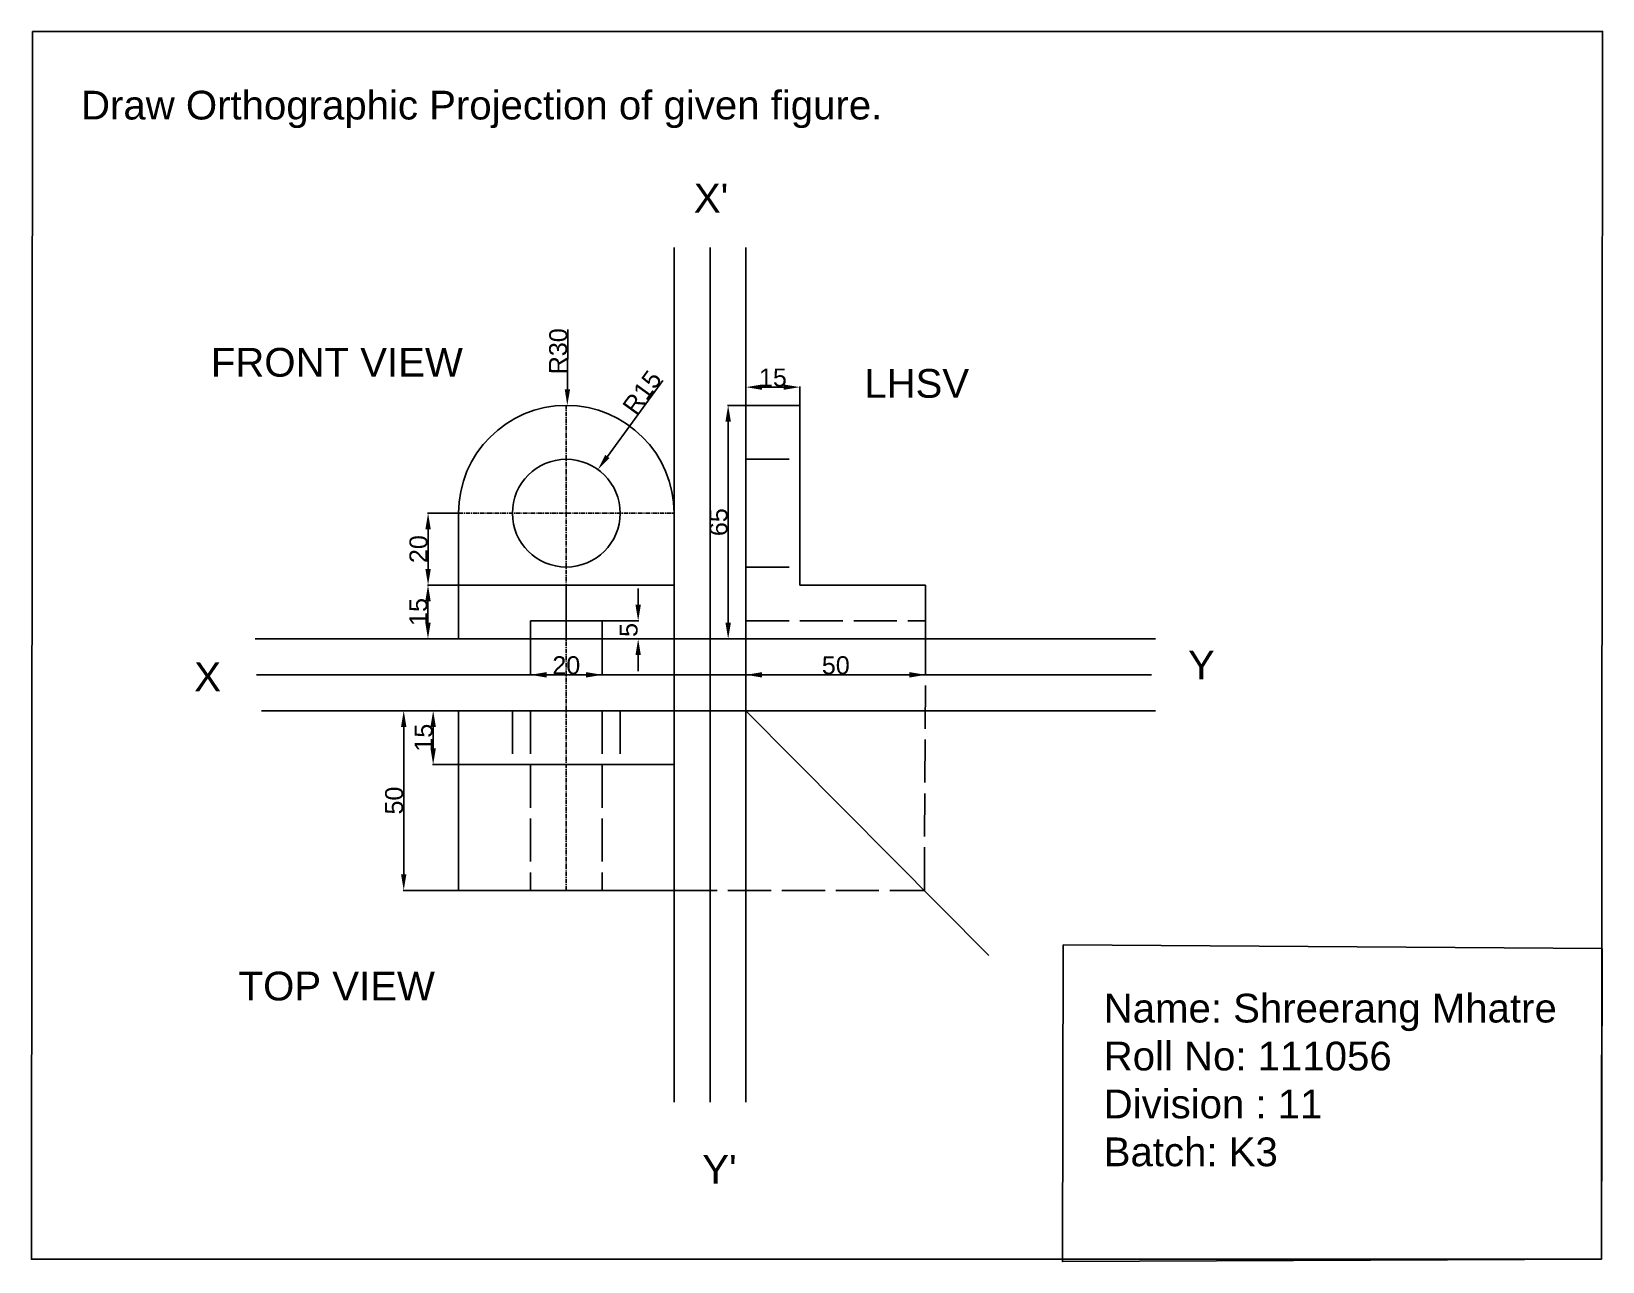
# Model space of a CAD drawing. Header units: inches. Extents: x -63 to 375, y -32 to 310.
import ezdxf

# ---------------------------------------------------------------- set-up
doc = ezdxf.new("R2010")
doc.units = ezdxf.units.IN
doc.header["$MEASUREMENT"] = 0
doc.linetypes.add('ACAD_ISO02W100', pattern=[15, 12, -3])
doc.linetypes.add('CENTER', pattern=[2, 1.25, -0.25, 0.25, -0.25])
doc.styles.get("Standard").update_dxf_attribs({"font": 'arial.ttf'})
doc.dimstyles.get("Standard").update_dxf_attribs({"dimtxt": 5, "dimasz": 4.5, "dimexe": 0.18, "dimexo": 0.0625, "dimgap": 0.09, "dimtad": 1, "dimdec": 0, "dimrnd": 0.0005, "dimzin": 0, "dimdsep": 46, "dimtxsty": 'Standard', "dimcen": 0.09, "dimadec": 0, "dimazin": 0, "dimtfac": 1, "dimtdec": 0, "dimtofl": 0, "dimtmove": 1, "dimatfit": 3, "dimfxl": 1, "dimtolj": 1, "dimtzin": 0, "dimarcsym": 0})

# ---------------------------------------------------------------- blocks, each defined once
blk = doc.blocks.new('*D1')
at = {"color": 0, "linetype": 'ACAD_ISO02W100', "lineweight": -2, "transparency": 16777216}
for p, q in [((56.14, 156.25), (47.53, 156.25)), ((47.71, 145.75), (47.71, 151.75)), ((56.14, 141.25), (47.53, 141.25))]:
    blk.add_line(p, q, dxfattribs=at)
at = {"color": 0, "linetype": 'ACAD_ISO02W100', "transparency": 16777216}
for points in [[(46.96, 151.75), (48.46, 151.75), (47.71, 156.25)], [(46.96, 145.75), (48.46, 145.75), (47.71, 141.25)]]:
    blk.add_solid(points, dxfattribs=at)
at = {"layer": 'Defpoints', "color": 0, "linetype": 'ACAD_ISO02W100', "transparency": 16777216}
for p in [(47.71, 156.25), (56.2, 156.25), (56.2, 141.25)]:
    blk.add_point(p, dxfattribs=at)
at = {"color": 0, "linetype": 'ACAD_ISO02W100', "transparency": 16777216, "insert": (45.06, 148.75), "char_height": 5, "attachment_point": 5, "rotation": 90}
blk.add_mtext('\\A1;15', dxfattribs=at)
blk = doc.blocks.new('*D2')
at = {"color": 0, "linetype": 'ACAD_ISO02W100', "lineweight": -2, "transparency": 16777216}
for p, q in [((56.14, 176.25), (47.56, 176.25)), ((47.74, 171.75), (47.74, 160.75)), ((56.14, 156.25), (47.56, 156.25))]:
    blk.add_line(p, q, dxfattribs=at)
at = {"color": 0, "linetype": 'ACAD_ISO02W100', "transparency": 16777216}
for points in [[(46.99, 171.75), (48.49, 171.75), (47.74, 176.25)], [(46.99, 160.75), (48.49, 160.75), (47.74, 156.25)]]:
    blk.add_solid(points, dxfattribs=at)
at = {"layer": 'Defpoints', "color": 0, "linetype": 'ACAD_ISO02W100', "transparency": 16777216}
for p in [(56.2, 176.25), (47.74, 156.25), (56.2, 156.25)]:
    blk.add_point(p, dxfattribs=at)
at = {"color": 0, "linetype": 'ACAD_ISO02W100', "transparency": 16777216, "insert": (45.09, 166.25), "char_height": 5, "attachment_point": 5, "rotation": 90}
blk.add_mtext('\\A1;20', dxfattribs=at)
blk = doc.blocks.new('*D3')
at = {"color": 0, "linetype": 'ACAD_ISO02W100', "lineweight": -2, "transparency": 16777216}
for p, q in [((76.2, 141.19), (76.2, 131.07)), ((96.2, 141.19), (96.2, 131.07)), ((80.7, 131.25), (91.7, 131.25))]:
    blk.add_line(p, q, dxfattribs=at)
at = {"color": 0, "linetype": 'ACAD_ISO02W100', "transparency": 16777216}
for points in [[(80.7, 132), (80.7, 130.5), (76.2, 131.25)], [(91.7, 132), (91.7, 130.5), (96.2, 131.25)]]:
    blk.add_solid(points, dxfattribs=at)
at = {"layer": 'Defpoints', "color": 0, "linetype": 'ACAD_ISO02W100', "transparency": 16777216}
for p in [(76.2, 141.25), (96.2, 141.25), (96.2, 131.25)]:
    blk.add_point(p, dxfattribs=at)
at = {"color": 0, "linetype": 'ACAD_ISO02W100', "transparency": 16777216, "insert": (86.2, 133.89), "char_height": 5, "attachment_point": 5}
blk.add_mtext('\\A1;20', dxfattribs=at)
blk = doc.blocks.new('*D4')
at = {"color": 0, "linetype": 'ACAD_ISO02W100', "lineweight": -2, "transparency": 16777216}
for p, q in [((106.2, 150.75), (106.2, 155.25)), ((96.27, 146.25), (106.38, 146.25)), ((96.27, 141.25), (106.38, 141.25)), ((106.2, 136.75), (106.2, 132.25))]:
    blk.add_line(p, q, dxfattribs=at)
at = {"color": 0, "linetype": 'ACAD_ISO02W100', "transparency": 16777216}
for points in [[(105.45, 150.75), (106.95, 150.75), (106.2, 146.25)], [(105.45, 136.75), (106.95, 136.75), (106.2, 141.25)]]:
    blk.add_solid(points, dxfattribs=at)
at = {"layer": 'Defpoints', "color": 0, "linetype": 'ACAD_ISO02W100', "transparency": 16777216}
for p in [(96.2, 146.25), (96.2, 141.25), (106.2, 141.25)]:
    blk.add_point(p, dxfattribs=at)
at = {"color": 0, "linetype": 'ACAD_ISO02W100', "transparency": 16777216, "insert": (103.57, 143.75), "char_height": 5, "attachment_point": 5, "rotation": 90}
blk.add_mtext('\\A1;5', dxfattribs=at)
blk = doc.blocks.new('*D5')
at = {"color": 0, "linetype": 'ACAD_ISO02W100', "lineweight": -2, "transparency": 16777216}
for p, q in [((136.2, 141.19), (136.2, 131.07)), ((186.2, 141.19), (186.2, 131.07)), ((140.7, 131.25), (181.7, 131.25))]:
    blk.add_line(p, q, dxfattribs=at)
at = {"color": 0, "linetype": 'ACAD_ISO02W100', "transparency": 16777216}
for points in [[(140.7, 132), (140.7, 130.5), (136.2, 131.25)], [(181.7, 132), (181.7, 130.5), (186.2, 131.25)]]:
    blk.add_solid(points, dxfattribs=at)
at = {"layer": 'Defpoints', "color": 0, "linetype": 'ACAD_ISO02W100', "transparency": 16777216}
for p in [(136.2, 141.25), (186.2, 141.25), (186.2, 131.25)]:
    blk.add_point(p, dxfattribs=at)
at = {"color": 0, "linetype": 'ACAD_ISO02W100', "transparency": 16777216, "insert": (161.2, 133.89), "char_height": 5, "attachment_point": 5}
blk.add_mtext('\\A1;50', dxfattribs=at)
blk = doc.blocks.new('*D6')
at = {"color": 0, "linetype": 'ACAD_ISO02W100', "lineweight": -2, "transparency": 16777216}
for p, q in [((136.2, 206.31), (136.2, 211.52)), ((140.7, 211.34), (146.7, 211.34)), ((151.2, 206.31), (151.2, 211.52))]:
    blk.add_line(p, q, dxfattribs=at)
at = {"color": 0, "linetype": 'ACAD_ISO02W100', "transparency": 16777216}
for points in [[(140.7, 212.09), (140.7, 210.59), (136.2, 211.34)], [(146.7, 212.09), (146.7, 210.59), (151.2, 211.34)]]:
    blk.add_solid(points, dxfattribs=at)
at = {"layer": 'Defpoints', "color": 0, "linetype": 'ACAD_ISO02W100', "transparency": 16777216}
for p in [(151.2, 211.34), (136.2, 206.25), (151.2, 206.25)]:
    blk.add_point(p, dxfattribs=at)
at = {"color": 0, "linetype": 'ACAD_ISO02W100', "transparency": 16777216, "insert": (143.7, 213.99), "char_height": 5, "attachment_point": 5}
blk.add_mtext('\\A1;15', dxfattribs=at)
blk = doc.blocks.new('*D8')
at = {"color": 0, "lineweight": -2, "transparency": 16777216}
for p, q in [((56.14, 121.25), (40.78, 121.25)), ((40.96, 116.75), (40.96, 75.75)), ((56.14, 71.25), (40.78, 71.25))]:
    blk.add_line(p, q, dxfattribs=at)
at = {"color": 0, "transparency": 16777216}
for points in [[(40.21, 116.75), (41.71, 116.75), (40.96, 121.25)], [(40.21, 75.75), (41.71, 75.75), (40.96, 71.25)]]:
    blk.add_solid(points, dxfattribs=at)
at = {"layer": 'Defpoints', "color": 0, "transparency": 16777216}
for p in [(56.2, 121.25), (40.96, 71.25), (56.2, 71.25)]:
    blk.add_point(p, dxfattribs=at)
at = {"color": 0, "transparency": 16777216, "insert": (38.32, 96.25), "char_height": 5, "attachment_point": 5, "rotation": 90}
blk.add_mtext('\\A1;50', dxfattribs=at)
blk = doc.blocks.new('*D9')
at = {"color": 0, "lineweight": -2, "transparency": 16777216}
for p, q in [((56.14, 121.25), (48.97, 121.25)), ((49.15, 116.75), (49.15, 110.75)), ((56.14, 106.25), (48.97, 106.25))]:
    blk.add_line(p, q, dxfattribs=at)
at = {"color": 0, "transparency": 16777216}
for points in [[(48.4, 116.75), (49.9, 116.75), (49.15, 121.25)], [(48.4, 110.75), (49.9, 110.75), (49.15, 106.25)]]:
    blk.add_solid(points, dxfattribs=at)
at = {"layer": 'Defpoints', "color": 0, "transparency": 16777216}
for p in [(56.2, 121.25), (49.15, 106.25), (56.2, 106.25)]:
    blk.add_point(p, dxfattribs=at)
at = {"color": 0, "transparency": 16777216, "insert": (46.51, 113.75), "char_height": 5, "attachment_point": 5, "rotation": 90}
blk.add_mtext('\\A1;15', dxfattribs=at)
blk = doc.blocks.new('*D10')
at = {"color": 0, "lineweight": -2, "transparency": 16777216}
for p, q in [((113.02, 213.24), (97.65, 192.04)), ((86.11, 176.25), (86.29, 176.25)), ((86.2, 176.16), (86.2, 176.34))]:
    blk.add_line(p, q, dxfattribs=at)
at = {"color": 0, "transparency": 16777216}
blk.add_solid([(97.04, 192.48), (98.25, 191.6), (95.01, 188.39)], dxfattribs=at)
at = {"layer": 'Defpoints', "color": 0, "transparency": 16777216}
for p in [(95.01, 188.39), (86.2, 176.25)]:
    blk.add_point(p, dxfattribs=at)
at = {"color": 0, "transparency": 16777216, "insert": (107.31, 209.87), "char_height": 5, "attachment_point": 5, "rotation": 54.063}
blk.add_mtext('\\A1;R15', dxfattribs=at)
blk = doc.blocks.new('*D11')
at = {"color": 0, "lineweight": -2, "transparency": 16777216}
for p, q in [((86.65, 227.36), (86.51, 210.75)), ((86.11, 176.25), (86.29, 176.25)), ((86.2, 176.16), (86.2, 176.34))]:
    blk.add_line(p, q, dxfattribs=at)
at = {"color": 0, "transparency": 16777216}
blk.add_solid([(85.76, 210.75), (87.26, 210.74), (86.47, 206.25)], dxfattribs=at)
at = {"layer": 'Defpoints', "color": 0, "transparency": 16777216}
for p in [(86.47, 206.25), (86.2, 176.25)]:
    blk.add_point(p, dxfattribs=at)
at = {"color": 0, "transparency": 16777216, "insert": (83.95, 221.33), "char_height": 5, "attachment_point": 5, "rotation": 89.4966}
blk.add_mtext('\\A1;R30', dxfattribs=at)
blk = doc.blocks.new('*D12')
at = {"color": 0, "lineweight": -2, "transparency": 16777216}
for p, q in [((136.14, 206.25), (131.07, 206.25)), ((131.25, 145.75), (131.25, 201.75)), ((136.14, 141.25), (131.07, 141.25))]:
    blk.add_line(p, q, dxfattribs=at)
at = {"color": 0, "transparency": 16777216}
for points in [[(130.5, 201.75), (132, 201.75), (131.25, 206.25)], [(130.5, 145.75), (132, 145.75), (131.25, 141.25)]]:
    blk.add_solid(points, dxfattribs=at)
at = {"layer": 'Defpoints', "color": 0, "transparency": 16777216}
for p in [(131.25, 206.25), (136.2, 206.25), (136.2, 141.25)]:
    blk.add_point(p, dxfattribs=at)
at = {"color": 0, "transparency": 16777216, "insert": (128.6, 173.75), "char_height": 5, "attachment_point": 5, "rotation": 90}
blk.add_mtext('\\A1;65', dxfattribs=at)

msp = doc.modelspace()

# ---------------------------------------------------------------- linework, layer by layer
at = {"color": 51, "true_color": 0xf7f281}
for p, q in [((116.2, 250.22), (116.2, 12.27)), ((136.2, 250.22), (136.2, 12.27)), ((250.15, 141.25), (-0.41, 141.25)), ((250.15, 121.25), (1.38, 121.25))]:
    msp.add_line(p, q, dxfattribs=at)
at = {"color": 240, "true_color": 0xed1f24}
for p, q in [((126.2, 250.22), (126.2, 12.27)), ((249.02, 131.25), (-0.05, 131.25))]:
    msp.add_line(p, q, dxfattribs=at)
at = {"color": 6, "linetype": 'CENTER'}
for p, q in [((86.2, 71.25), (86.2, 206.25)), ((56.2, 176.25), (116.2, 176.25))]:
    msp.add_line(p, q, dxfattribs=at)
at = {"color": 7}
for p, q in [((136.2, 141.25), (136.2, 206.25)), ((136.2, 206.25), (151.2, 206.25)), ((151.2, 206.25), (151.2, 156.25)), ((56.2, 141.25), (56.2, 176.25)), ((116.2, 141.25), (116.2, 176.25)), ((116.2, 156.25), (56.2, 156.25)), ((151.2, 156.25), (186.2, 156.25)), ((186.2, 156.25), (186.2, 141.25)), ((76.2, 141.25), (76.2, 146.25)), ((76.2, 146.25), (96.2, 146.25)), ((96.2, 146.25), (96.2, 141.25)), ((56.2, 141.25), (76.2, 141.25)), ((96.2, 141.25), (116.2, 141.25)), ((186.2, 141.25), (136.2, 141.25)), ((116.2, 121.25), (56.2, 121.25)), ((56.2, 121.25), (56.2, 71.25)), ((116.2, 71.25), (116.2, 121.25)), ((56.2, 106.25), (116.2, 106.25)), ((56.2, 71.25), (116.2, 71.25))]:
    msp.add_line(p, q, dxfattribs=at)
at = {"color": 30, "linetype": 'ACAD_ISO02W100', "true_color": 0xf8991e}
for p, q in [((136.2, 191.25), (151.2, 191.25)), ((136.2, 161.25), (151.2, 161.25)), ((136.2, 146.25), (186.2, 146.25)), ((71.2, 121.25), (71.2, 106.25)), ((76.2, 121.25), (76.2, 71.25)), ((96.2, 121.25), (96.2, 71.25)), ((101.2, 121.25), (101.2, 106.25))]:
    msp.add_line(p, q, dxfattribs=at)
at = {"color": 6}
for p, q in [((56.2, 156.25), (56.2, 141.25)), ((116.2, 141.25), (116.2, 156.25)), ((56.2, 121.25), (56.2, 106.25)), ((116.2, 106.25), (116.2, 121.25))]:
    msp.add_line(p, q, dxfattribs=at)
at = {"color": 254, "true_color": 0xddb3d4}
msp.add_line((86.2, 156.25), (86.2, 141.25), dxfattribs=at)
msp.add_line((126.2, 131.25), (126.2, 131.25))
at = {"color": 51, "linetype": 'ACAD_ISO02W100', "true_color": 0xf7f281}
for p, q in [((185.84, 71.25), (186.2, 131.07)), ((116.2, 71.25), (185.84, 71.25))]:
    msp.add_line(p, q, dxfattribs=at)
at = {"color": 41, "true_color": 0xf4ee51}
msp.add_line((136.2, 121.25), (203.83, 53.13), dxfattribs=at)
at = {"color": 7}
for points in [[(-62.32, 310.38), (374.58, 310.38), (374.26, -31.45), (-62.65, -31.45)], [(224.46, 56.1), (374.46, 55.11), (374.26, -31.45), (224.26, -32.1)]]:
    msp.add_lwpolyline(points, close=True, dxfattribs=at)
msp.add_circle((86.2, 176.25), 15, dxfattribs=at)
msp.add_arc((86.2, 176.25), 30, 0, 180, dxfattribs=at)

# ---------------------------------------------------------------- texts
at = {"color": 7, "char_height": 8, "attachment_point": 1}
for s, width, insert in [('Draw Orthographic Projection of given figure.', 282.0129, (-48.84, 293.86)), ("X'", 22.4685, (121.7, 267.96)), ('FRONT VIEW', 116.8111, (-12.73, 222.26)), ('LHSV', 104.2713, (169.11, 216.39)), ('Y', 50.2478, (259.21, 138.01)), ('X', 31.2755, (-17.34, 134.69)), ('{\\C4;Name: Shreerang Mhatre \\PRoll No: 111056 \\PDivision : 11\\PBatch: K3 }', 604.5911, (235.76, 42.46)), ("Y'", 40.0348, (124.04, -2.43))]:
    msp.add_mtext_dynamic_manual_height_columns(s, width=width, gutter_width=156.38, heights=[0], dxfattribs=dict(at, insert=insert))
at = {"color": 7, "insert": (-5, 48.61), "char_height": 8, "width": 68.428, "attachment_point": 1}
msp.add_mtext('TOP VIEW', dxfattribs=at)

# ---------------------------------------------------------------- dimensions: what is measured, and where the dimension line sits
at = {"color": 3}
dim = msp.add_radius_dim(center=(86.2, 176.25), mpoint=(86.47, 206.25), dimstyle='Standard', dxfattribs=at)
dim.commit()
dim.dimension.update_dxf_attribs({"geometry": '*D11', "text_midpoint": (83.95, 221.33)})
dim = msp.add_radius_dim(center=(86.2, 176.25), mpoint=(95.01, 188.39), dimstyle='Standard', dxfattribs=at)
dim.commit()
dim.dimension.update_dxf_attribs({"geometry": '*D10', "text_midpoint": (109.45, 208.32), "dimtype": 164})
at = {"color": 3, "linetype": 'ACAD_ISO02W100'}
for base, p1, p2, picture, middle in [((151.2, 211.34), (136.2, 206.25), (151.2, 206.25), '*D6', (143.7, 213.99)), ((96.2, 131.25), (76.2, 141.25), (96.2, 141.25), '*D3', (86.2, 133.89)), ((186.2, 131.25), (136.2, 141.25), (186.2, 141.25), '*D5', (161.2, 133.89))]:
    dim = msp.add_linear_dim(base=base, p1=p1, p2=p2, dimstyle='Standard', dxfattribs=at)
    dim.commit()
    dim.dimension.update_dxf_attribs({"geometry": picture, "text_midpoint": middle})
at = {"color": 3}
for base, p1, p2, picture, middle in [((131.25, 206.25), (136.2, 141.25), (136.2, 206.25), '*D12', (128.6, 173.75)), ((40.96, 71.25), (56.2, 121.25), (56.2, 71.25), '*D8', (38.32, 96.25)), ((49.15, 106.25), (56.2, 121.25), (56.2, 106.25), '*D9', (46.51, 113.75))]:
    dim = msp.add_linear_dim(base=base, p1=p1, p2=p2, angle=90, dimstyle='Standard', dxfattribs=at)
    dim.commit()
    dim.dimension.update_dxf_attribs({"geometry": picture, "text_midpoint": middle})
at = {"color": 3, "linetype": 'ACAD_ISO02W100'}
for base, p1, p2, picture, middle in [((47.74, 156.25), (56.2, 176.25), (56.2, 156.25), '*D2', (45.09, 166.25)), ((47.71, 156.25), (56.2, 141.25), (56.2, 156.25), '*D1', (45.06, 148.75)), ((106.2, 141.25), (96.2, 146.25), (96.2, 141.25), '*D4', (103.57, 143.75))]:
    dim = msp.add_linear_dim(base=base, p1=p1, p2=p2, angle=90, dimstyle='Standard', dxfattribs=at)
    dim.commit()
    dim.dimension.update_dxf_attribs({"geometry": picture, "text_midpoint": middle})

doc.saveas('drawing.dxf')
